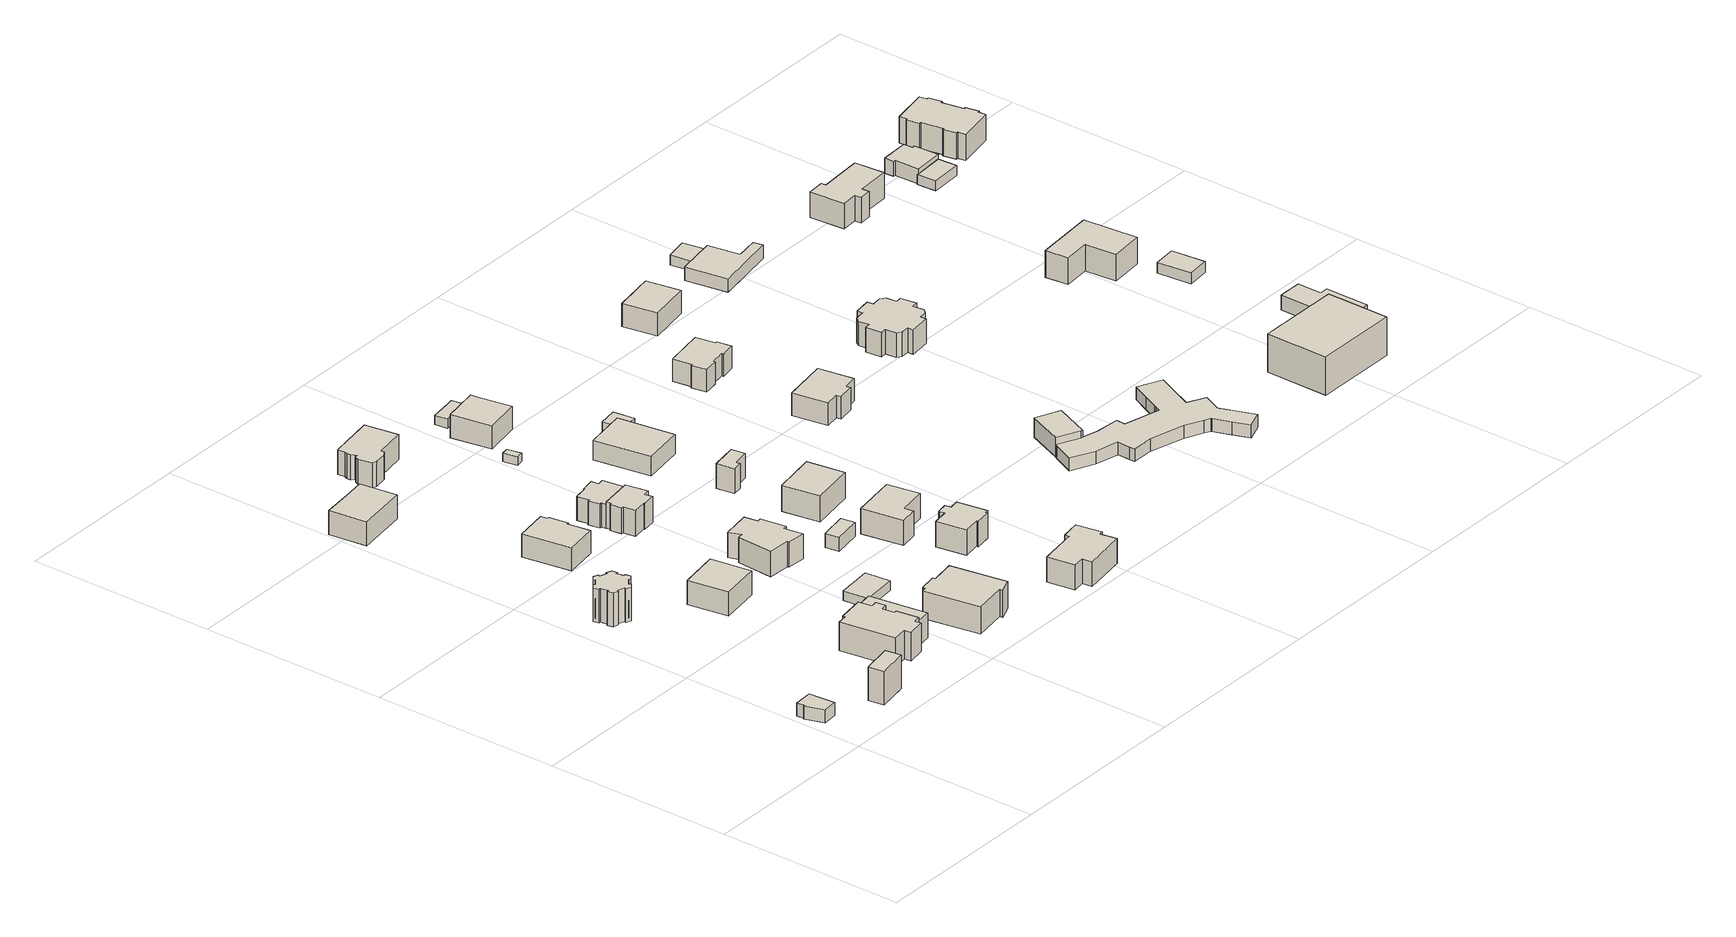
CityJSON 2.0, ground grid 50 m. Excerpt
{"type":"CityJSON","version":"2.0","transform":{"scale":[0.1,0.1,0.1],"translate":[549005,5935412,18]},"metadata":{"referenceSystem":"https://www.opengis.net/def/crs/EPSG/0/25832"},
"CityObjects":{
"building1":{"type":"Building","attributes":{"Gemeindeschluessel":"02200227","Geometrietyp2DReferenz":"3000","BezugspunktDach":"2000","function":"31001_2460","measuredHeight":4.36,"storeysAboveGround":1},"address":[{"country":"Germany","locality":"Hamburg","thoroughfareName":"Leuchtturmweg","postcode":"22559"}],"geometry":[{"type":"Solid","lod":"1","boundaries":[[[[0,1,2,3,4,5]],[[6,7,8,9,10,11]],[[4,6,11,5]],[[3,7,6,4]],[[2,8,7,3]],[[1,9,8,2]],[[0,10,9,1]],[[5,11,10,0]]]]}]},
"building2":{"type":"Building","attributes":{"Gemeindeschluessel":"02200227","Geometrietyp2DReferenz":"3000","BezugspunktDach":"2000","function":"31001_1310","measuredHeight":9,"storeysAboveGround":1},"address":[{"country":"Germany","locality":"Hamburg","thoroughfareName":"Leuchtturmweg","postcode":"22559"}],"geometry":[{"type":"Solid","lod":"1","boundaries":[[[[12,13,14,15]],[[16,17,18,19]],[[14,16,19,15]],[[13,17,16,14]],[[12,18,17,13]],[[15,19,18,12]]]]}]},
"building3":{"type":"Building","attributes":{"name":"Leuchtturm","Gemeindeschluessel":"02200227","Geometrietyp2DReferenz":"3000","BezugspunktDach":"2000","function":"31001_2440","measuredHeight":9,"storeysAboveGround":8},"address":[{"country":"Germany","locality":"Hamburg","thoroughfareName":"Leuchtturmweg","postcode":"22559"}],"geometry":[{"type":"Solid","lod":"1","boundaries":[[[[20,21,22,23,24,25,26,27,28,29,30,31,32,33,34,35,36,37,38,39,40,41,42,43,44,45,46,47,48,49]],[[50,51,52,53,54,55,56,57,58,59,60,61,62,63,64,65,66,67,68,69,70,71,72,73,74,75,76,77,78,79]],[[48,50,79,49]],[[47,51,50,48]],[[46,52,51,47]],[[45,53,52,46]],[[44,54,53,45]],[[43,55,54,44]],[[42,56,55,43]],[[41,57,56,42]],[[40,58,57,41]],[[39,59,58,40]],[[38,60,59,39]],[[37,61,60,38]],[[36,62,61,37]],[[35,63,62,36]],[[34,64,63,35]],[[33,65,64,34]],[[32,66,65,33]],[[31,67,66,32]],[[30,68,67,31]],[[29,69,68,30]],[[28,70,69,29]],[[27,71,70,28]],[[26,72,71,27]],[[25,73,72,26]],[[24,74,73,25]],[[23,75,74,24]],[[22,76,75,23]],[[21,77,76,22]],[[20,78,77,21]],[[49,79,78,20]]]]}]},
"building4":{"type":"Building","attributes":{"Gemeindeschluessel":"02200227","Geometrietyp2DReferenz":"3000","BezugspunktDach":"2000","function":"31001_1010","measuredHeight":8.93,"storeysAboveGround":1},"address":[{"country":"Germany","locality":"Hamburg","thoroughfareNumber":"15b","thoroughfareName":"Am Leuchtturm","postcode":"22559"}],"geometry":[{"type":"Solid","lod":"1","boundaries":[[[[80,81,82,83,84,85,86,87,88,89,90,91,92,93,94,95]],[[96,97,98,99,100,101,102,103,104,105,106,107,108,109,110,111]],[[94,96,111,95]],[[93,97,96,94]],[[92,98,97,93]],[[91,99,98,92]],[[90,100,99,91]],[[89,101,100,90]],[[88,102,101,89]],[[87,103,102,88]],[[86,104,103,87]],[[85,105,104,86]],[[84,106,105,85]],[[83,107,106,84]],[[82,108,107,83]],[[81,109,108,82]],[[80,110,109,81]],[[95,111,110,80]]]]}]},
"building5":{"type":"Building","attributes":{"Gemeindeschluessel":"02200227","Geometrietyp2DReferenz":"3000","BezugspunktDach":"2000","function":"31001_1010","measuredHeight":8.12,"storeysAboveGround":1},"address":[{"country":"Germany","locality":"Hamburg","thoroughfareName":"Am Leuchtturm","postcode":"22559"}],"geometry":[{"type":"Solid","lod":"1","boundaries":[[[[112,113,90,89,88,87,86,85,84,83]],[[114,115,116,117,118,119,120,121,122,123]],[[84,114,123,83]],[[85,115,114,84]],[[86,116,115,85]],[[87,117,116,86]],[[88,118,117,87]],[[89,119,118,88]],[[90,120,119,89]],[[113,121,120,90]],[[112,122,121,113]],[[83,123,122,112]]]]}]},
"building6":{"type":"Building","attributes":{"Gemeindeschluessel":"02200227","Geometrietyp2DReferenz":"3000","BezugspunktDach":"2000","function":"31001_1010","measuredHeight":7.41,"storeysAboveGround":2},"address":[{"country":"Germany","locality":"Hamburg","thoroughfareNumber":"15h","thoroughfareName":"Am Leuchtturm","postcode":"22559"}],"geometry":[{"type":"Solid","lod":"1","boundaries":[[[[124,125,126,127]],[[128,129,130,131]],[[126,128,131,127]],[[125,129,128,126]],[[124,130,129,125]],[[127,131,130,124]]]]}]},
"building7":{"type":"Building","attributes":{"Gemeindeschluessel":"02200227","Geometrietyp2DReferenz":"3000","BezugspunktDach":"2000","function":"31001_1010","measuredHeight":7.49,"storeysAboveGround":2},"address":[{"country":"Germany","locality":"Hamburg","thoroughfareNumber":"17a","thoroughfareName":"Am Leuchtturm","postcode":"22559"}],"geometry":[{"type":"Solid","lod":"1","boundaries":[[[[132,133,134,135,136]],[[137,138,139,140,141]],[[135,137,141,136]],[[134,138,137,135]],[[133,139,138,134]],[[132,140,139,133]],[[136,141,140,132]]]]}]},
"building8":{"type":"Building","attributes":{"Gemeindeschluessel":"02200227","Geometrietyp2DReferenz":"3000","BezugspunktDach":"2000","function":"31001_1010","measuredHeight":6.6,"storeysAboveGround":2},"address":[{"country":"Germany","locality":"Hamburg","thoroughfareNumber":"15g","thoroughfareName":"Am Leuchtturm","postcode":"22559"}],"geometry":[{"type":"Solid","lod":"1","boundaries":[[[[142,143,144,145,146,147,148,149]],[[150,151,152,153,154,155,156,157]],[[148,150,157,149]],[[147,151,150,148]],[[146,152,151,147]],[[145,153,152,146]],[[144,154,153,145]],[[143,155,154,144]],[[142,156,155,143]],[[149,157,156,142]]]]}]},
"building9":{"type":"Building","attributes":{"Gemeindeschluessel":"02200227","Geometrietyp2DReferenz":"3000","BezugspunktDach":"2000","function":"31001_2460","measuredHeight":2.93,"storeysAboveGround":1},"address":[{"country":"Germany","locality":"Hamburg","thoroughfareName":"Am Leuchtturm","postcode":"22559"}],"geometry":[{"type":"Solid","lod":"1","boundaries":[[[[158,159,160,161]],[[162,163,164,165]],[[160,162,165,161]],[[159,163,162,160]],[[158,164,163,159]],[[161,165,164,158]]]]}]},
"building10":{"type":"Building","attributes":{"Gemeindeschluessel":"02200227","Geometrietyp2DReferenz":"3000","BezugspunktDach":"2000","function":"31001_1010","measuredHeight":7.16,"storeysAboveGround":2},"address":[{"country":"Germany","locality":"Hamburg","thoroughfareNumber":"15a","thoroughfareName":"Am Leuchtturm","postcode":"22559"}],"geometry":[{"type":"Solid","lod":"1","boundaries":[[[[166,167,168,169,170,171,172,173,174,175]],[[176,177,178,179,180,181,182,183,184,185]],[[174,176,185,175]],[[173,177,176,174]],[[172,178,177,173]],[[171,179,178,172]],[[170,180,179,171]],[[169,181,180,170]],[[168,182,181,169]],[[167,183,182,168]],[[166,184,183,167]],[[175,185,184,166]]]]}]},
"building11":{"type":"Building","attributes":{"Gemeindeschluessel":"02200227","Geometrietyp2DReferenz":"3000","BezugspunktDach":"2000","function":"31001_2460","measuredHeight":2.62,"storeysAboveGround":1},"address":[{"country":"Germany","locality":"Hamburg","thoroughfareName":"Am Leuchtturm","postcode":"22559"}],"geometry":[{"type":"Solid","lod":"1","boundaries":[[[[186,187,188,189]],[[190,191,192,193]],[[188,190,193,189]],[[187,191,190,188]],[[186,192,191,187]],[[189,193,192,186]]]]}]},
"building12":{"type":"Building","attributes":{"Gemeindeschluessel":"02200227","Geometrietyp2DReferenz":"3000","BezugspunktDach":"2000","function":"31001_1010","measuredHeight":6.7,"storeysAboveGround":2},"address":[{"country":"Germany","locality":"Hamburg","thoroughfareNumber":"15f","thoroughfareName":"Am Leuchtturm","postcode":"22559"}],"geometry":[{"type":"Solid","lod":"1","boundaries":[[[[194,195,196,197,198,199,200,201,202,203,204,205]],[[206,207,208,209,210,211,212,213,214,215,216,217]],[[204,206,217,205]],[[203,207,206,204]],[[202,208,207,203]],[[201,209,208,202]],[[200,210,209,201]],[[199,211,210,200]],[[198,212,211,199]],[[197,213,212,198]],[[196,214,213,197]],[[195,215,214,196]],[[194,216,215,195]],[[205,217,216,194]]]]}]},
"building13":{"type":"Building","attributes":{"Gemeindeschluessel":"02200227","Geometrietyp2DReferenz":"3000","BezugspunktDach":"2000","function":"31001_1010","measuredHeight":8.98,"storeysAboveGround":2},"address":[{"country":"Germany","locality":"Hamburg","thoroughfareNumber":"15d","thoroughfareName":"Am Leuchtturm","postcode":"22559"}],"geometry":[{"type":"Solid","lod":"1","boundaries":[[[[218,219,220,221,222,223,224,225,226,227,228,229]],[[230,231,232,233,234,235,236,237,238,239,240,241]],[[228,230,241,229]],[[227,231,230,228]],[[226,232,231,227]],[[225,233,232,226]],[[224,234,233,225]],[[223,235,234,224]],[[222,236,235,223]],[[221,237,236,222]],[[220,238,237,221]],[[219,239,238,220]],[[218,240,239,219]],[[229,241,240,218]]]]}]},
"building14":{"type":"Building","attributes":{"Gemeindeschluessel":"02200227","Geometrietyp2DReferenz":"3000","BezugspunktDach":"2000","function":"31001_1010","measuredHeight":7.88,"storeysAboveGround":2},"address":[{"country":"Germany","locality":"Hamburg","thoroughfareNumber":"15c","thoroughfareName":"Am Leuchtturm","postcode":"22559"}],"geometry":[{"type":"Solid","lod":"1","boundaries":[[[[242,243,244,245,246,247,248,249,250,251,252,253]],[[254,255,256,257,258,259,260,261,262,263,264,265]],[[252,254,265,253]],[[251,255,254,252]],[[250,256,255,251]],[[249,257,256,250]],[[248,258,257,249]],[[247,259,258,248]],[[246,260,259,247]],[[245,261,260,246]],[[244,262,261,245]],[[243,263,262,244]],[[242,264,263,243]],[[253,265,264,242]]]]}]},
"building15":{"type":"Building","attributes":{"Gemeindeschluessel":"02200227","Geometrietyp2DReferenz":"3000","BezugspunktDach":"2000","function":"31001_1010","measuredHeight":8.35,"storeysAboveGround":1},"address":[{"country":"Germany","locality":"Hamburg","thoroughfareNumber":"17c","thoroughfareName":"Am Leuchtturm","postcode":"22559"}],"geometry":[{"type":"Solid","lod":"1","boundaries":[[[[266,267,268,269,270,271,272,273,274,275,276,277,278,279,280]],[[281,282,283,284,285,286,287,288,289,290,291,292,293,294,295]],[[279,281,295,280]],[[278,282,281,279]],[[277,283,282,278]],[[276,284,283,277]],[[275,285,284,276]],[[274,286,285,275]],[[273,287,286,274]],[[272,288,287,273]],[[271,289,288,272]],[[270,290,289,271]],[[269,291,290,270]],[[268,292,291,269]],[[267,293,292,268]],[[266,294,293,267]],[[280,295,294,266]]]]}]},
"building16":{"type":"Building","attributes":{"Gemeindeschluessel":"02200227","Geometrietyp2DReferenz":"3000","BezugspunktDach":"2000","function":"31001_2460","measuredHeight":4.55,"storeysAboveGround":1},"address":[{"country":"Germany","locality":"Hamburg","thoroughfareName":"Am Leuchtturm","postcode":"22559"}],"geometry":[{"type":"Solid","lod":"1","boundaries":[[[[296,297,298,299]],[[300,301,302,303]],[[298,300,303,299]],[[297,301,300,298]],[[296,302,301,297]],[[299,303,302,296]]]]}]},
"building17":{"type":"Building","attributes":{"Gemeindeschluessel":"02200227","Geometrietyp2DReferenz":"3000","BezugspunktDach":"2000","function":"31001_1100","measuredHeight":9.37,"storeysAboveGround":1},"address":[{"country":"Germany","locality":"Hamburg","thoroughfareNumber":"1","thoroughfareName":"Am Leuchtturm","postcode":"22559"}],"geometry":[{"type":"Solid","lod":"1","boundaries":[[[[304,305,306,307,308,309,310,311,312,313]],[[314,315,316,317,318,319,320,321,322,323]],[[312,314,323,313]],[[311,315,314,312]],[[310,316,315,311]],[[309,317,316,310]],[[308,318,317,309]],[[307,319,318,308]],[[306,320,319,307]],[[305,321,320,306]],[[304,322,321,305]],[[313,323,322,304]]]]}]},
"building18":{"type":"Building","attributes":{"Gemeindeschluessel":"02200227","Geometrietyp2DReferenz":"3000","BezugspunktDach":"2000","function":"31001_1010","measuredHeight":2.3,"storeysAboveGround":1},"address":[{"country":"Germany","locality":"Hamburg","thoroughfareName":"Am Leuchtturm","postcode":"22559"}],"geometry":[{"type":"Solid","lod":"1","boundaries":[[[[324,325,326,327]],[[328,329,330,331]],[[326,328,331,327]],[[325,329,328,326]],[[324,330,329,325]],[[327,331,330,324]]]]}]},
"building19":{"type":"Building","attributes":{"Gemeindeschluessel":"02200227","Geometrietyp2DReferenz":"3000","BezugspunktDach":"2000","function":"31001_1010","measuredHeight":8.93,"storeysAboveGround":1},"address":[{"country":"Germany","locality":"Hamburg","thoroughfareNumber":"5","thoroughfareName":"Am Leuchtturm","postcode":"22559"}],"geometry":[{"type":"Solid","lod":"1","boundaries":[[[[332,333,334,335,336,337,338,339,340,341,342,343]],[[344,345,346,347,348,349,350,351,352,353,354,355]],[[342,344,355,343]],[[341,345,344,342]],[[340,346,345,341]],[[339,347,346,340]],[[338,348,347,339]],[[337,349,348,338]],[[336,350,349,337]],[[335,351,350,336]],[[334,352,351,335]],[[333,353,352,334]],[[332,354,353,333]],[[343,355,354,332]]]]}]},
"building20":{"type":"Building","attributes":{"Gemeindeschluessel":"02200227","Geometrietyp2DReferenz":"3000","BezugspunktDach":"2000","function":"31001_1010","measuredHeight":7.86,"storeysAboveGround":1},"address":[{"country":"Germany","locality":"Hamburg","thoroughfareNumber":"7","thoroughfareName":"Am Leuchtturm","postcode":"22559"}],"geometry":[{"type":"Solid","lod":"1","boundaries":[[[[356,357,358,359,360,361]],[[362,363,364,365,366,367]],[[360,362,367,361]],[[359,363,362,360]],[[358,364,363,359]],[[357,365,364,358]],[[356,366,365,357]],[[361,367,366,356]]]]}]},
"building21":{"type":"Building","attributes":{"Gemeindeschluessel":"02200227","Geometrietyp2DReferenz":"3000","BezugspunktDach":"2000","function":"31001_1010","measuredHeight":9.09,"storeysAboveGround":1},"address":[{"country":"Germany","locality":"Hamburg","thoroughfareNumber":"9","thoroughfareName":"Am Leuchtturm","postcode":"22559"}],"geometry":[{"type":"Solid","lod":"1","boundaries":[[[[368,369,370,371]],[[372,373,374,375]],[[370,372,375,371]],[[369,373,372,370]],[[368,374,373,369]],[[371,375,374,368]]]]}]},
"building22":{"type":"Building","attributes":{"Gemeindeschluessel":"02200227","Geometrietyp2DReferenz":"3000","BezugspunktDach":"2000","function":"31001_1010","measuredHeight":8.1,"storeysAboveGround":1},"address":[{"country":"Germany","locality":"Hamburg","thoroughfareNumber":"11","thoroughfareName":"Am Leuchtturm","postcode":"22559"}],"geometry":[{"type":"Solid","lod":"1","boundaries":[[[[376,377,378,379,380,381]],[[382,383,384,385,386,387]],[[380,382,387,381]],[[379,383,382,380]],[[378,384,383,379]],[[377,385,384,378]],[[376,386,385,377]],[[381,387,386,376]]]]}]},
"building23":{"type":"Building","attributes":{"Gemeindeschluessel":"02200227","Geometrietyp2DReferenz":"3000","BezugspunktDach":"2000","function":"31001_1010","measuredHeight":9.05,"storeysAboveGround":1},"address":[{"country":"Germany","locality":"Hamburg","thoroughfareNumber":"17","thoroughfareName":"Am Leuchtturm","postcode":"22559"}],"geometry":[{"type":"Solid","lod":"1","boundaries":[[[[388,389,390,391,392,393]],[[394,395,396,397,398,399]],[[392,394,399,393]],[[391,395,394,392]],[[390,396,395,391]],[[389,397,396,390]],[[388,398,397,389]],[[393,399,398,388]]]]}]},
"building24":{"type":"Building","attributes":{"Gemeindeschluessel":"02200227","Geometrietyp2DReferenz":"3000","BezugspunktDach":"2000","function":"31001_1010","measuredHeight":5.22,"storeysAboveGround":2},"address":[{"country":"Germany","locality":"Hamburg","thoroughfareNumber":"13","thoroughfareName":"Am Leuchtturm","postcode":"22559"}],"geometry":[{"type":"Solid","lod":"1","boundaries":[[[[400,401,402,403]],[[404,405,406,407]],[[402,404,407,403]],[[401,405,404,402]],[[400,406,405,401]],[[403,407,406,400]]]]}]},
"building25":{"type":"Building","attributes":{"Gemeindeschluessel":"02200227","Geometrietyp2DReferenz":"3000","BezugspunktDach":"2000","function":"31001_2460","measuredHeight":2.96,"storeysAboveGround":1},"address":[{"country":"Germany","locality":"Hamburg","thoroughfareName":"Am Leuchtturm","postcode":"22559"}],"geometry":[{"type":"Solid","lod":"1","boundaries":[[[[408,409,410,411,412]],[[413,414,415,416,417]],[[411,413,417,412]],[[410,414,413,411]],[[409,415,414,410]],[[408,416,415,409]],[[412,417,416,408]]]]}]},
"building26":{"type":"Building","attributes":{"Gemeindeschluessel":"02200227","Geometrietyp2DReferenz":"3000","BezugspunktDach":"2000","function":"31001_2460","measuredHeight":2.52,"storeysAboveGround":1},"address":[{"country":"Germany","locality":"Hamburg","thoroughfareName":"Am Leuchtturm","postcode":"22559"}],"geometry":[{"type":"Solid","lod":"1","boundaries":[[[[418,419,420,421]],[[422,423,424,425]],[[420,422,425,421]],[[419,423,422,420]],[[418,424,423,419]],[[421,425,424,418]]]]}]},
"building27":{"type":"Building","attributes":{"Gemeindeschluessel":"02200227","Geometrietyp2DReferenz":"3000","BezugspunktDach":"2000","function":"31001_1010","measuredHeight":8.57,"storeysAboveGround":1},"address":[{"country":"Germany","locality":"Hamburg","thoroughfareNumber":"8b","thoroughfareName":"Am Leuchtturm","postcode":"22559"}],"geometry":[{"type":"Solid","lod":"1","boundaries":[[[[426,427,428,429,430,431,432,433]],[[434,435,436,437,438,439,440,441]],[[432,434,441,433]],[[431,435,434,432]],[[430,436,435,431]],[[429,437,436,430]],[[428,438,437,429]],[[427,439,438,428]],[[426,440,439,427]],[[433,441,440,426]]]]}]},
"building28":{"type":"Building","attributes":{"Gemeindeschluessel":"02200227","Geometrietyp2DReferenz":"3000","BezugspunktDach":"2000","function":"31001_2460","measuredHeight":6.49,"storeysAboveGround":1},"address":[{"country":"Germany","locality":"Hamburg","thoroughfareName":"Am Leuchtturm","postcode":"22559"}],"geometry":[{"type":"Solid","lod":"1","boundaries":[[[[442,443,444,445,446]],[[447,448,449,450,451]],[[445,447,451,446]],[[444,448,447,445]],[[443,449,448,444]],[[442,450,449,443]],[[446,451,450,442]]]]}]},
"building29":{"type":"Building","attributes":{"Gemeindeschluessel":"02200227","Geometrietyp2DReferenz":"3000","BezugspunktDach":"2000","function":"31001_1010","measuredHeight":7.87,"storeysAboveGround":1},"address":[{"country":"Germany","locality":"Hamburg","thoroughfareNumber":"8a","thoroughfareName":"Am Leuchtturm","postcode":"22559"}],"geometry":[{"type":"Solid","lod":"1","boundaries":[[[[452,453,454,455,456,457,458,459,460,461,462,463]],[[464,465,466,467,468,469,470,471,472,473,474,475]],[[462,464,475,463]],[[461,465,464,462]],[[460,466,465,461]],[[459,467,466,460]],[[458,468,467,459]],[[457,469,468,458]],[[456,470,469,457]],[[455,471,470,456]],[[454,472,471,455]],[[453,473,472,454]],[[452,474,473,453]],[[463,475,474,452]]]]}]},
"building30":{"type":"Building","attributes":{"Gemeindeschluessel":"02200227","Geometrietyp2DReferenz":"3000","BezugspunktDach":"2000","function":"31001_1100","measuredHeight":6.75,"storeysAboveGround":1},"address":[{"country":"Germany","locality":"Hamburg","thoroughfareNumber":"2","thoroughfareName":"Am Leuchtturm","postcode":"22559"}],"geometry":[{"type":"Solid","lod":"1","boundaries":[[[[476,477,478,479,480,481,482,483,484,485,486,487,488,446,489,490,445,444,491,492,493,494,495,496,497,498,499,500,501,502,503,504,505,506,507,508,509,510,511,512,513,514,515]],[[516,517,518,519,520,521,522,523,524,525,526,527,528,529,530,531,532,533,534,535,536,537,538,539,540,541,542,543,544,545,546,547,548,549,550,551,552,553,554,555,556,557,558]],[[514,516,558,515]],[[513,517,516,514]],[[512,518,517,513]],[[511,519,518,512]],[[510,520,519,511]],[[509,521,520,510]],[[508,522,521,509]],[[507,523,522,508]],[[506,524,523,507]],[[505,525,524,506]],[[504,526,525,505]],[[503,527,526,504]],[[502,528,527,503]],[[501,529,528,502]],[[500,530,529,501]],[[499,531,530,500]],[[498,532,531,499]],[[497,533,532,498]],[[496,534,533,497]],[[495,535,534,496]],[[494,536,535,495]],[[493,537,536,494]],[[492,538,537,493]],[[491,539,538,492]],[[444,540,539,491]],[[445,541,540,444]],[[490,542,541,445]],[[489,543,542,490]],[[446,544,543,489]],[[488,545,544,446]],[[487,546,545,488]],[[486,547,546,487]],[[485,548,547,486]],[[484,549,548,485]],[[483,550,549,484]],[[482,551,550,483]],[[481,552,551,482]],[[480,553,552,481]],[[479,554,553,480]],[[478,555,554,479]],[[477,556,555,478]],[[476,557,556,477]],[[515,558,557,476]]]]}]},
"building31":{"type":"Building","attributes":{"Gemeindeschluessel":"02200227","Geometrietyp2DReferenz":"3000","BezugspunktDach":"2000","function":"31001_1010","measuredHeight":7.55,"storeysAboveGround":1},"address":[{"country":"Germany","locality":"Hamburg","thoroughfareNumber":"12a","thoroughfareName":"Am Leuchtturm","postcode":"22559"}],"geometry":[{"type":"Solid","lod":"1","boundaries":[[[[559,560,561,562]],[[563,564,565,566]],[[561,563,566,562]],[[560,564,563,561]],[[559,565,564,560]],[[562,566,565,559]]]]}]},
"building32":{"type":"Building","attributes":{"Gemeindeschluessel":"02200227","Geometrietyp2DReferenz":"3000","BezugspunktDach":"2000","function":"31001_1010","measuredHeight":6.49,"storeysAboveGround":2},"address":[{"country":"Germany","locality":"Hamburg","thoroughfareNumber":"8d","thoroughfareName":"Am Leuchtturm","postcode":"22559"}],"geometry":[{"type":"Solid","lod":"1","boundaries":[[[[567,568,569,570,571,572,573,574,575,576,577,578,579,580,581,582,583,584,585,586,587,588,589,590]],[[591,592,593,594,595,596,597,598,599,600,601,602,603,604,605,606,607,608,609,610,611,612,613,614]],[[589,591,614,590]],[[588,592,591,589]],[[587,593,592,588]],[[586,594,593,587]],[[585,595,594,586]],[[584,596,595,585]],[[583,597,596,584]],[[582,598,597,583]],[[581,599,598,582]],[[580,600,599,581]],[[579,601,600,580]],[[578,602,601,579]],[[577,603,602,578]],[[576,604,603,577]],[[575,605,604,576]],[[574,606,605,575]],[[573,607,606,574]],[[572,608,607,573]],[[571,609,608,572]],[[570,610,609,571]],[[569,611,610,570]],[[568,612,611,569]],[[567,613,612,568]],[[590,614,613,567]]]]}]},
"building33":{"type":"Building","attributes":{"Gemeindeschluessel":"02200227","Geometrietyp2DReferenz":"3000","BezugspunktDach":"2000","function":"31001_1100","measuredHeight":4.41,"storeysAboveGround":1},"address":[{"country":"Germany","locality":"Hamburg","thoroughfareNumber":"12","thoroughfareName":"Am Leuchtturm","postcode":"22559"}],"geometry":[{"type":"Solid","lod":"1","boundaries":[[[[615,616,617,618,619,620,621]],[[622,623,624,625,626,627,628]],[[620,622,628,621]],[[619,623,622,620]],[[618,624,623,619]],[[617,625,624,618]],[[616,626,625,617]],[[615,627,626,616]],[[621,628,627,615]]]]}]},
"building34":{"type":"Building","attributes":{"Gemeindeschluessel":"02200227","Geometrietyp2DReferenz":"3000","BezugspunktDach":"2000","function":"31001_2460","measuredHeight":2.61,"storeysAboveGround":1},"address":[{"country":"Germany","locality":"Hamburg","thoroughfareName":"Am Leuchtturm","postcode":"22559"}],"geometry":[{"type":"Solid","lod":"1","boundaries":[[[[629,630,631,632,633]],[[634,635,636,637,638]],[[632,634,638,633]],[[631,635,634,632]],[[630,636,635,631]],[[629,637,636,630]],[[633,638,637,629]]]]}]},
"building35":{"type":"Building","attributes":{"Gemeindeschluessel":"02200227","Geometrietyp2DReferenz":"3000","BezugspunktDach":"2000","function":"31001_1010","measuredHeight":11.87,"storeysAboveGround":2},"address":[{"country":"Germany","locality":"Hamburg","thoroughfareNumber":"4","thoroughfareName":"Am Leuchtturm","postcode":"22559"}],"geometry":[{"type":"Solid","lod":"1","boundaries":[[[[639,640,641,642,643,644]],[[645,646,647,648,649,650]],[[643,645,650,644]],[[642,646,645,643]],[[641,647,646,642]],[[640,648,647,641]],[[639,649,648,640]],[[644,650,649,639]]]]}]},
"building36":{"type":"Building","attributes":{"Gemeindeschluessel":"02200227","Geometrietyp2DReferenz":"3000","BezugspunktDach":"2000","function":"31001_2460","measuredHeight":4.64,"storeysAboveGround":1},"address":[{"country":"Germany","locality":"Hamburg","thoroughfareName":"Am Leuchtturm","postcode":"22559"}],"geometry":[{"type":"Solid","lod":"1","boundaries":[[[[651,652,653,654,642,641,655,656]],[[657,658,659,660,661,662,663,664]],[[655,657,664,656]],[[641,658,657,655]],[[642,659,658,641]],[[654,660,659,642]],[[653,661,660,654]],[[652,662,661,653]],[[651,663,662,652]],[[656,664,663,651]]]]}]},
"building37":{"type":"Building","attributes":{"Gemeindeschluessel":"02200227","Geometrietyp2DReferenz":"3000","BezugspunktDach":"2000","function":"31001_1010","measuredHeight":9.62,"storeysAboveGround":1},"address":[{"country":"Germany","locality":"Hamburg","thoroughfareNumber":"6","thoroughfareName":"Am Leuchtturm","postcode":"22559"}],"geometry":[{"type":"Solid","lod":"1","boundaries":[[[[665,666,667,668,669,670]],[[671,672,673,674,675,676]],[[669,671,676,670]],[[668,672,671,669]],[[667,673,672,668]],[[666,674,673,667]],[[665,675,674,666]],[[670,676,675,665]]]]}]},
"building38":{"type":"Building","attributes":{"Gemeindeschluessel":"02200227","Geometrietyp2DReferenz":"3000","BezugspunktDach":"2000","function":"31001_2460","measuredHeight":2.89,"storeysAboveGround":1},"address":[{"country":"Germany","locality":"Hamburg","thoroughfareName":"Am Leuchtturm","postcode":"22559"}],"geometry":[{"type":"Solid","lod":"1","boundaries":[[[[677,678,679,680]],[[681,682,683,684]],[[679,681,684,680]],[[678,682,681,679]],[[677,683,682,678]],[[680,684,683,677]]]]}]},
"building39":{"type":"Building","attributes":{"Gemeindeschluessel":"02200227","Geometrietyp2DReferenz":"3000","BezugspunktDach":"2000","function":"31001_1010","measuredHeight":6.84,"storeysAboveGround":1},"address":[{"country":"Germany","locality":"Hamburg","thoroughfareNumber":"20","thoroughfareName":"Leuchtturmweg","postcode":"22559"}],"geometry":[{"type":"Solid","lod":"1","boundaries":[[[[685,686,687,688,689,690,691,692,693,694]],[[695,696,697,698,699,700,701,702,703,704]],[[693,695,704,694]],[[692,696,695,693]],[[691,697,696,692]],[[690,698,697,691]],[[689,699,698,690]],[[688,700,699,689]],[[687,701,700,688]],[[686,702,701,687]],[[685,703,702,686]],[[694,704,703,685]]]]}]},
"building40":{"type":"Building","attributes":{"Gemeindeschluessel":"02200227","Geometrietyp2DReferenz":"3000","BezugspunktDach":"2000","function":"31001_2460","measuredHeight":3.41,"storeysAboveGround":1},"address":[{"country":"Germany","locality":"Hamburg","thoroughfareName":"Leuchtturmweg","postcode":"22559"}],"geometry":[{"type":"Solid","lod":"1","boundaries":[[[[705,706,707,708,709]],[[710,711,712,713,714]],[[708,710,714,709]],[[707,711,710,708]],[[706,712,711,707]],[[705,713,712,706]],[[709,714,713,705]]]]}]},
"building41":{"type":"Building","attributes":{"Gemeindeschluessel":"02200227","Geometrietyp2DReferenz":"3000","BezugspunktDach":"2000","function":"31001_1010","measuredHeight":5.86,"storeysAboveGround":1},"address":[{"country":"Germany","locality":"Hamburg","thoroughfareNumber":"22","thoroughfareName":"Leuchtturmweg","postcode":"22559"}],"geometry":[{"type":"Solid","lod":"1","boundaries":[[[[715,716,717,718,719,720,721,722]],[[723,724,725,726,727,728,729,730]],[[721,723,730,722]],[[720,724,723,721]],[[719,725,724,720]],[[718,726,725,719]],[[717,727,726,718]],[[716,728,727,717]],[[715,729,728,716]],[[722,730,729,715]]]]}]},
"building42":{"type":"Building","attributes":{"Gemeindeschluessel":"02200227","Geometrietyp2DReferenz":"3000","BezugspunktDach":"2000","function":"31001_1010","measuredHeight":9.23,"storeysAboveGround":2},"address":[{"country":"Germany","locality":"Hamburg","thoroughfareNumber":"24","thoroughfareName":"Leuchtturmweg","postcode":"22559"}],"geometry":[{"type":"Solid","lod":"1","boundaries":[[[[731,732,733,734,735,736,737,738,739,740,741,742,743,744,745,746,747,748,749,750]],[[751,752,753,754,755,756,757,758,759,760,761,762,763,764,765,766,767,768,769,770]],[[749,751,770,750]],[[748,752,751,749]],[[747,753,752,748]],[[746,754,753,747]],[[745,755,754,746]],[[744,756,755,745]],[[743,757,756,744]],[[742,758,757,743]],[[741,759,758,742]],[[740,760,759,741]],[[739,761,760,740]],[[738,762,761,739]],[[737,763,762,738]],[[736,764,763,737]],[[735,765,764,736]],[[734,766,765,735]],[[733,767,766,734]],[[732,768,767,733]],[[731,769,768,732]],[[750,770,769,731]]]]}]}
},
"vertices":[
[60,189,15],[65,118,15],[25,115,15],[9,165,15],[12,165,15],[10,186,15],[12,165,49],[9,165,49],[25,115,49],[65,118,49],[60,189,49],[10,186,49],
[160,96,18],[242,110,18],[249,69,18],[167,55,18],[249,69,108],[242,110,108],[160,96,108],[167,55,108],
[135,833,10],[137,837,10],[150,832,10],[153,818,10],[148,817,10],[151,797,10],[156,798,10],[159,784,10],[148,775,10],[145,778,10],[128,765,10],[131,761,10],[120,752,10],[107,757,10],[109,762,10],[89,769,10],[87,764,10],[74,769,10],[71,783,10],[76,784,10],[73,805,10],[68,804,10],[65,819,10],[76,828,10],[79,824,10],[96,837,10],[93,841,10],[104,850,10],[117,845,10],[115,840,10],[117,845,100],[104,850,100],[93,841,100],[96,837,100],[79,824,100],[76,828,100],[65,819,100],[68,804,100],[73,805,100],[76,784,100],[71,783,100],[74,769,100],[87,764,100],[89,769,100],[109,762,100],[107,757,100],[120,752,100],[131,761,100],[128,765,100],[145,778,100],[148,775,100],[159,784,100],[156,798,100],[151,797,100],[148,817,100],[153,818,100],[150,832,100],[137,837,100],[135,833,100],[115,840,100],
[297,286,18],[324,290,18],[323,296,18],[395,307,18],[401,272,18],[418,274,18],[422,248,18],[405,245,18],[410,213,18],[416,214,18],[425,155,18],[406,152,18],[409,135,18],[362,128,18],[359,146,18],[319,140,18],[359,146,94],[362,128,94],[409,135,94],[406,152,94],[425,155,94],[416,214,94],[410,213,94],[405,245,94],[422,248,94],[418,274,94],[401,272,94],[395,307,94],[323,296,94],[324,290,94],[297,286,94],[319,140,94],
[443,314,18],[466,161,18],[401,272,85],[418,274,85],[422,248,85],[405,245,85],[410,213,85],[416,214,85],[425,155,85],[466,161,85],[443,314,85],[395,307,85],
[248,689,17],[357,707,17],[373,599,17],[265,582,17],[373,599,81],[357,707,81],[248,689,81],[265,582,81],
[157,1459,7],[19,1440,7],[5,1540,7],[87,1550,7],[144,1558,7],[87,1550,71],[5,1540,71],[19,1440,71],[157,1459,71],[144,1558,71],
[289,1123,11],[297,1072,11],[292,1071,11],[301,1011,11],[213,997,11],[192,1126,11],[281,1140,11],[284,1122,11],[281,1140,72],[192,1126,72],[213,997,72],[301,1011,72],[292,1071,72],[297,1072,72],[289,1123,72],[284,1122,72],
[140,1587,6],[144,1558,6],[87,1550,6],[83,1579,6],[87,1550,35],[144,1558,35],[140,1587,35],[83,1579,35],
[635,84,24],[546,70,24],[521,219,24],[535,222,24],[534,229,24],[582,237,24],[583,230,24],[649,241,24],[675,91,24],[636,76,24],[675,91,96],[649,241,96],[583,230,96],[582,237,96],[534,229,96],[535,222,96],[521,219,96],[546,70,96],[635,84,96],[636,76,96],
[572,425,20],[579,358,20],[485,348,20],[478,415,20],[485,348,46],[579,358,46],[572,425,46],[478,415,46],
[466,710,19],[481,712,19],[469,744,19],[546,756,19],[552,720,19],[563,722,19],[573,655,19],[562,654,19],[570,603,19],[522,606,19],[520,610,19],[461,613,19],[520,610,86],[522,606,86],[570,603,86],[562,654,86],[573,655,86],[563,722,86],[552,720,86],[546,756,86],[469,744,86],[481,712,86],[466,710,86],[461,613,86],
[498,1063,14],[508,1004,14],[491,1001,14],[494,981,14],[458,976,14],[458,979,14],[421,973,14],[416,1006,14],[411,1006,14],[406,1036,14],[411,1037,14],[409,1050,14],[411,1037,83],[406,1036,83],[411,1006,83],[416,1006,83],[421,973,83],[458,979,83],[458,976,83],[494,981,83],[491,1001,83],[508,1004,83],[498,1063,83],[409,1050,83],
[469,1140,13],[472,1120,13],[489,1123,13],[498,1063,13],[409,1050,13],[407,1062,13],[402,1061,13],[397,1092,13],[402,1092,13],[397,1125,13],[434,1131,13],[433,1134,13],[434,1131,77],[397,1125,77],[402,1092,77],[397,1092,77],[402,1061,77],[407,1062,77],[409,1050,77],[498,1063,77],[489,1123,77],[472,1120,77],[469,1140,77],[433,1134,77],
[232,1639,5],[241,1641,5],[240,1647,5],[233,1653,5],[232,1665,5],[236,1673,5],[233,1692,5],[359,1712,5],[373,1623,5],[290,1610,5],[292,1602,5],[281,1594,5],[247,1589,5],[235,1593,5],[228,1628,5],[235,1593,71],[247,1589,71],[281,1594,71],[292,1602,71],[290,1610,71],[373,1623,71],[359,1712,71],[233,1692,71],[236,1673,71],[232,1665,71],[233,1653,71],[240,1647,71],[241,1641,71],[232,1639,71],[228,1628,71],
[715,565,25],[639,552,25],[633,589,25],[709,602,25],[633,589,63],[639,552,63],[715,565,63],[709,602,63],
[876,3,21],[872,29,21],[840,24,21],[828,98,21],[934,115,21],[932,126,21],[984,135,21],[996,67,21],[985,65,21],[993,22,21],[985,65,87],[996,67,87],[984,135,87],[932,126,87],[934,115,87],[828,98,87],[840,24,87],[872,29,87],[876,3,87],[993,22,87],
[524,1427,10],[531,1390,10],[512,1387,10],[505,1424,10],[512,1387,33],[531,1390,33],[524,1427,33],[505,1424,33],
[901,326,27],[891,324,27],[892,319,27],[849,312,27],[849,317,27],[802,310,27],[789,389,27],[832,396,27],[830,412,27],[859,417,27],[862,401,27],[888,405,27],[862,401,94],[859,417,94],[830,412,94],[832,396,94],[789,389,94],[802,310,94],[849,317,94],[849,312,94],[892,319,94],[891,324,94],[901,326,94],[888,405,94],
[873,499,23],[797,487,23],[801,463,23],[754,455,23],[735,565,23],[858,585,23],[735,565,90],[754,455,90],[801,463,90],[797,487,90],[873,499,90],[858,585,90],
[840,691,22],[721,671,22],[705,771,22],[824,791,22],[705,771,91],[721,671,91],[840,691,91],[824,791,91],
[772,969,17],[778,933,17],[733,925,17],[735,914,17],[708,910,17],[701,957,17],[708,910,83],[735,914,83],[733,925,83],[778,933,83],[772,969,83],[701,957,83],
[608,1602,9],[615,1603,9],[617,1587,9],[633,1496,9],[536,1479,9],[517,1586,9],[536,1479,71],[633,1496,71],[617,1587,71],[615,1603,71],[608,1602,71],[517,1586,71],
[746,1280,14],[769,1129,14],[657,1112,14],[633,1262,14],[657,1112,66],[769,1129,66],[746,1280,66],[633,1262,66],
[602,1659,8],[619,1662,8],[624,1629,8],[548,1618,8],[543,1651,8],[548,1618,33],[624,1629,33],[619,1662,33],[602,1659,33],[543,1651,33],
[800,1334,12],[808,1278,12],[758,1270,12],[749,1326,12],[758,1270,37],[808,1278,37],[800,1334,37],[749,1326,37],
[1199,945,21],[1160,938,21],[1162,926,21],[1117,918,21],[1115,931,21],[1076,924,21],[1060,1018,21],[1184,1039,21],[1060,1018,81],[1076,924,81],[1115,931,81],[1117,918,81],[1162,926,81],[1160,938,81],[1199,945,81],[1184,1039,81],
[1304,504,36],[1368,476,36],[1328,382,36],[1322,384,36],[1264,411,36],[1322,384,88],[1328,382,88],[1368,476,88],[1304,504,88],[1264,411,88],
[1126,1349,18],[1135,1297,18],[1140,1298,18],[1146,1259,18],[1107,1252,18],[1106,1257,18],[1066,1251,18],[1067,1246,18],[1028,1239,18],[1021,1279,18],[1026,1280,18],[1018,1331,18],[1026,1280,78],[1021,1279,78],[1028,1239,78],[1067,1246,78],[1066,1251,78],[1106,1257,78],[1107,1252,78],[1146,1259,78],[1140,1298,78],[1135,1297,78],[1126,1349,78],[1018,1331,78],
[1591,154,36],[1574,200,36],[1573,201,36],[1557,209,36],[1511,231,36],[1417,255,36],[1359,256,36],[1359,271,36],[1360,305,36],[1359,305,36],[1296,319,36],[1234,348,36],[1261,405,36],[1265,410,36],[1295,397,36],[1360,374,36],[1370,371,36],[1404,369,36],[1435,367,36],[1434,362,36],[1433,342,36],[1528,319,36],[1531,318,36],[1539,335,36],[1542,341,36],[1560,380,36],[1581,424,36],[1644,395,36],[1611,324,36],[1608,318,36],[1595,290,36],[1643,267,36],[1630,240,36],[1620,219,36],[1620,218,36],[1626,204,36],[1626,203,36],[1633,185,36],[1654,128,36],[1607,110,36],[1654,128,70],[1633,185,70],[1626,203,70],[1626,204,70],[1620,218,70],[1620,219,70],[1630,240,70],[1643,267,70],[1595,290,70],[1608,318,70],[1611,324,70],[1644,395,70],[1581,424,70],[1560,380,70],[1542,341,70],[1539,335,70],[1531,318,70],[1528,319,70],[1433,342,70],[1434,362,70],[1435,367,70],[1404,369,70],[1370,371,70],[1360,374,70],[1328,382,70],[1322,384,70],[1295,397,70],[1265,410,70],[1264,411,70],[1261,405,70],[1234,348,70],[1296,319,70],[1359,305,70],[1360,305,70],[1359,271,70],[1359,256,70],[1417,255,70],[1511,231,70],[1557,209,70],[1573,201,70],[1574,200,70],[1591,154,70],[1607,110,70],
[1153,1583,9],[1267,1603,9],[1283,1512,9],[1169,1492,9],[1283,1512,70],[1267,1603,70],[1153,1583,70],[1169,1492,70],
[1410,1102,21],[1438,1106,21],[1436,1121,21],[1482,1127,21],[1484,1111,21],[1511,1114,21],[1523,1104,21],[1526,1076,21],[1542,1078,21],[1548,1035,21],[1531,1033,21],[1535,1004,21],[1525,992,21],[1504,990,21],[1505,974,21],[1448,967,21],[1447,983,21],[1425,981,21],[1413,990,21],[1410,1019,21],[1394,1017,21],[1389,1060,21],[1405,1062,21],[1402,1090,21],[1405,1062,86],[1389,1060,86],[1394,1017,86],[1410,1019,86],[1413,990,86],[1425,981,86],[1447,983,86],[1448,967,86],[1505,974,86],[1504,990,86],[1525,992,86],[1535,1004,86],[1531,1033,86],[1548,1035,86],[1542,1078,86],[1526,1076,86],[1523,1104,86],[1511,1114,86],[1484,1111,86],[1482,1127,86],[1436,1121,86],[1438,1106,86],[1410,1102,86],[1402,1090,86],
[1406,1598,8],[1511,1616,8],[1514,1617,8],[1529,1532,8],[1589,1542,8],[1594,1516,8],[1425,1487,8],[1594,1516,44],[1589,1542,44],[1529,1532,44],[1514,1617,44],[1511,1616,44],[1406,1598,44],[1425,1487,44],
[1439,1666,9],[1496,1677,9],[1500,1678,9],[1511,1616,9],[1449,1605,9],[1511,1616,35],[1500,1678,35],[1496,1677,35],[1439,1666,35],[1449,1605,35],
[1855,256,42],[2082,256,42],[2082,251,42],[2082,222,42],[2082,87,42],[1855,87,42],[2082,87,144],[2082,222,144],[2082,251,144],[2082,256,144],[1855,256,144],[1855,87,144],
[2158,403,42],[2158,338,42],[2181,338,42],[2181,221,42],[2095,251,42],[2095,403,42],[2095,251,82],[2082,251,82],[2082,222,82],[2181,221,82],[2181,338,82],[2158,338,82],[2158,403,82],[2095,403,82],
[1968,873,34],[1896,866,34],[1890,928,34],[2053,943,34],[2066,798,34],[1976,790,34],[2066,798,105],[2053,943,105],[1890,928,105],[1896,866,105],[1968,873,105],[1976,790,105],
[2124,744,33],[2133,653,33],[2072,647,33],[2063,738,33],[2072,647,62],[2133,653,62],[2124,744,62],[2063,738,62],
[1840,1539,17],[1840,1526,17],[1960,1535,17],[1966,1455,17],[1877,1449,17],[1878,1430,17],[1845,1428,17],[1844,1446,17],[1801,1443,17],[1794,1536,17],[1801,1443,85],[1844,1446,85],[1845,1428,85],[1878,1430,85],[1877,1449,85],[1966,1455,85],[1960,1535,85],[1840,1526,85],[1840,1539,85],[1794,1536,85],
[2063,1430,20],[2142,1435,20],[2145,1384,20],[2061,1379,20],[2058,1430,20],[2061,1379,46],[2145,1384,46],[2142,1435,46],[2063,1430,46],[2058,1430,46],
[2129,1525,19],[2130,1500,19],[2138,1501,19],[2142,1435,19],[2063,1430,19],[2059,1496,19],[2055,1496,19],[2053,1521,19],[2055,1496,59],[2059,1496,59],[2063,1430,59],[2142,1435,59],[2138,1501,59],[2130,1500,59],[2129,1525,59],[2053,1521,59],
[2277,1595,21],[2280,1575,21],[2285,1576,21],[2292,1541,21],[2287,1540,21],[2298,1481,21],[2303,1482,21],[2310,1447,21],[2305,1446,21],[2308,1427,21],[2209,1408,21],[2206,1428,21],[2201,1427,21],[2194,1462,21],[2199,1463,21],[2188,1521,21],[2183,1520,21],[2176,1555,21],[2181,1556,21],[2178,1576,21],[2181,1556,91],[2176,1555,91],[2183,1520,91],[2188,1521,91],[2199,1463,91],[2194,1462,91],[2201,1427,91],[2206,1428,91],[2209,1408,91],[2308,1427,91],[2305,1446,91],[2310,1447,91],[2303,1482,91],[2298,1481,91],[2287,1540,91],[2292,1541,91],[2285,1576,91],[2280,1575,91],[2277,1595,91],[2178,1576,91]
]}
